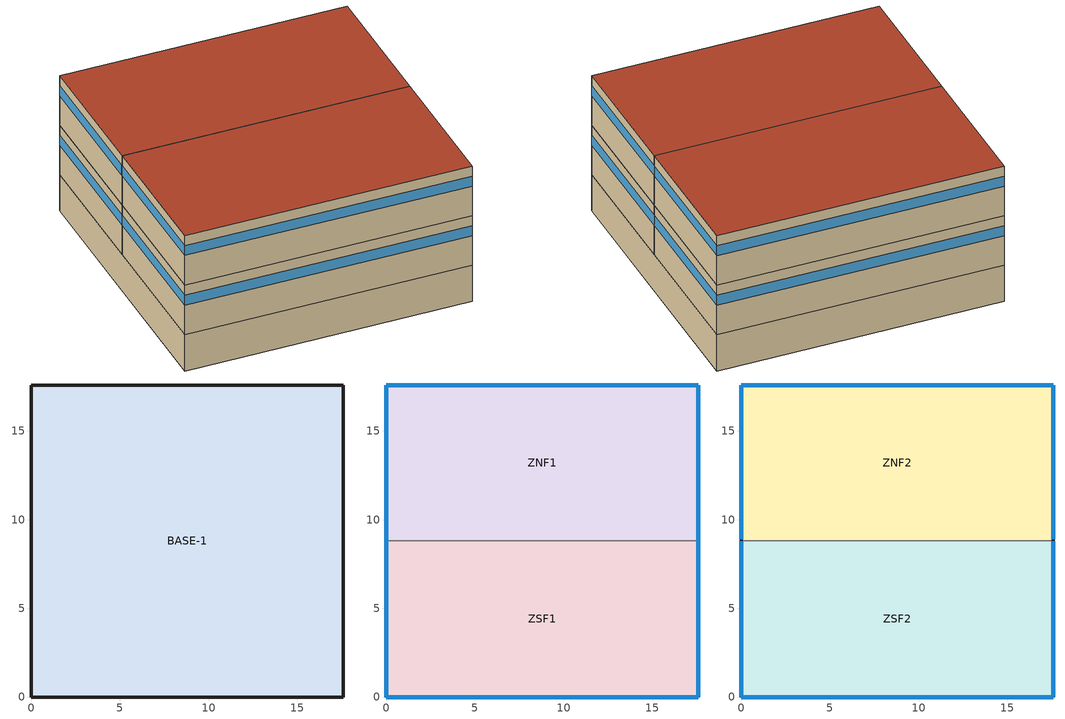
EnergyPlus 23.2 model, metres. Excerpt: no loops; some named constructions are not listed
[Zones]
BASE-1
 floor ground (SLABL): 0,17.59 17.59,17.59 17.59,0 0,0 z-2.44
 wall ground (UNDRWALL): 0,0 17.59,0 17.59,17.59 0,17.59 0,0 z-2.44:0
ZSF1
 floor to BASE-1 (FLOORR): 0,8.79 17.59,8.79 17.59,0 0,0 z0
 wall outside (WALLR): 0,8.79 0,0 17.59,0 17.59,8.79 z0:3.35
 window (CFS_Glz_2046): 17.59,0.01 17.59,8.79 / 0.01,0 17.58,0 / 0,8.79 0,0.01 z2.01:2.67
ZNF1
 floor to BASE-1 (FLOORR): 0,17.59 17.59,17.59 17.59,8.79 0,8.79 z0
 wall outside (WALLR): 17.59,8.79 17.59,17.59 0,17.59 0,8.79 z0:3.35
 wall to ZSF1 (INTWALL-1): 0,8.79 17.59,8.79 z0:3.35
 window (CFS_Glz_2046): 17.59,8.8 17.59,17.58 / 17.58,17.59 0.01,17.59 / 0,17.58 0,8.8 z2.01:2.67
ZNF2
 floor to ZNF1 (FLOORR): 0,17.59 17.59,17.59 17.59,8.79 0,8.79 z3.35
 wall outside (WALLR): 17.59,8.79 17.59,17.59 0,17.59 0,8.79 z3.35:6.71
 wall to ZSF2 (INTWALL-1): 0,8.79 17.59,8.79 z3.35:6.71
 window (CFS_Glz_2035): 17.59,8.9 17.59,17.58 / 17.58,17.59 0.01,17.59 / 0,17.58 0,8.9 z5.36:6.03
 roof outside (ROOFR): 0,8.79 17.59,8.79 17.59,17.59 0,17.59 z6.71
ZSF2
 floor to ZSF1 (FLOORR): 0,8.79 17.59,8.79 17.59,0 0,0 z3.35
 wall outside (WALLR): 0,8.79 0,0 17.59,0 17.59,8.79 z3.35:6.71
 window (CFS_Glz_2035): 17.59,0.01 17.59,8.79 / 0.01,0 17.58,0 / 0,8.79 0,0.01 z5.36:6.03
 roof outside (ROOFR): 0,0 17.59,0 17.59,8.79 0,8.79 z6.71
[Matrix:TwoDimension]
CFS_Glz_2046_TfSol: Number of columns=41; Number of rows=41; Value 1=5.1001; Value 2=0.00521; Value 3=0.00521; Value 4=0.00521; Value 5=0.00521; Value 6=0.00521; Value 7=0.00521; Value 8=0.00521; Value 9=0.00521; Value 10=0.00634; Value 11=0.00642; Value 12=0.00643; Value 13=0.00634; Value 14=0.00643; Value 15=0.00642; Value 16=0.00634; Value 17=0.00642; Value 18=0.00643; Value 19=0.00634; Value 20=0.00643; Value 21=0.00642; Value 22=0.01205; Value 23=0.01285; Value 24=0.01334; Value 25=0.01205; Value 26=0.01334; Value 27=0.01285; Value 28=0.01205; Value 29=0.01285; Value 30=0.01334; Value 31=0.01205; Value 32=0.01334; Value 33=0.01285; Value 34=0.01174; Value 35=0.0103; Value 36=0.01174; Value 37=0.0103; Value 38=0.01174; Value 39=0.0103; Value 40=0.01174; Value 41=0.0103; Value 42=0.00507; Value 43=5.39015; Value 44=0.00517; Value 45=0.00517; Value 46=0.00517; Value 47=0.00517; Value 48=0.00517; Value 49=0.00517; Value 50=0.00517; Value 51=0.00631; Value 52=0.00638; Value 53=0.0064; Value 54=0.00631; Value 55=0.0064; Value 56=0.00638; Value 57=0.00631; Value 58=0.00638; Value 59=0.0064; Value 60=0.00631; Value 61=0.0064; Value 62=0.00638; Value 63=0.01201; Value 64=0.01281; Value 65=0.01331; Value 66=0.01201; Value 67=0.01331; Value 68=0.01281; Value 69=0.01201; Value 70=0.01281; Value 71=0.01331; Value 72=0.01201; Value 73=0.01331; Value 74=0.01281; Value 75=0.01172; Value 76=0.01027; Value 77=0.01172; Value 78=0.01027; Value 79=0.01172; Value 80=0.01027; Value 81=0.01172; Value 82=0.01027; Value 83=0.00507; Value 84=0.00517; Value 85=5.38951; Value 86=0.00517; Value 87=0.00517; Value 88=0.00517; Value 89=0.00517; Value 90=0.00517; Value 91=0.00517; Value 92=0.00631; Value 93=0.00638; Value 94=0.0064; Value 95=0.00631; Value 96=0.0064; Value 97=0.00638; Value 98=0.00631; Value 99=0.00638; Value 100=0.0064; Value 101=0.00631; Value 102=0.0064; Value 103=0.00638; Value 104=0.01201; Value 105=0.01281; Value 106=0.01331; Value 107=0.01201; Value 108=0.01331; Value 109=0.01281; Value 110=0.01201; Value 111=0.01281; Value 112=0.01331; Value 113=0.01201; Value 114=0.01331; Value 115=0.01281; Value 116=0.01172; Value 117=0.01027; Value 118=0.01172; Value 119=0.01027; Value 120=0.01172; Value 121=0.01027; Value 122=0.01172; Value 123=0.01027; Value 124=0.00507; Value 125=0.00517; Value 126=0.00517; Value 127=5.39015; Value 128=0.00517; Value 129=0.00517; Value 130=0.00517; Value 131=0.00517; Value 132=0.00517; Value 133=0.00631; Value 134=0.00638; Value 135=0.0064; Value 136=0.00631; Value 137=0.0064; Value 138=0.00638; Value 139=0.00631; Value 140=0.00638; Value 141=0.0064; Value 142=0.00631; Value 143=0.0064; Value 144=0.00638; Value 145=0.01201; Value 146=0.01281; Value 147=0.01331; Value 148=0.01201; Value 149=0.01331; Value 150=0.01281; Value 151=0.01201; Value 152=0.01281; Value 153=0.01331; Value 154=0.01201; Value 155=0.01331; Value 156=0.01281; Value 157=0.01172; Value 158=0.01027; Value 159=0.01172; Value 160=0.01027; Value 161=0.01172; Value 162=0.01027; Value 163=0.01172; Value 164=0.01027; Value 165=0.00507; Value 166=0.00517; Value 167=0.00517; Value 168=0.00517; Value 169=5.38951; Value 170=0.00517; Value 171=0.00517; Value 172=0.00517; Value 173=0.00517; Value 174=0.00631; Value 175=0.00638; Value 176=0.0064; Value 177=0.00631; Value 178=0.0064; Value 179=0.00638; Value 180=0.00631; Value 181=0.00638; Value 182=0.0064; Value 183=0.00631; Value 184=0.0064; Value 185=0.00638; Value 186=0.01201; Value 187=0.01281; Value 188=0.01331; Value 189=0.01201; Value 190=0.01331; Value 191=0.01281; Value 192=0.01201; Value 193=0.01281; Value 194=0.01331; Value 195=0.01201; Value 196=0.01331; Value 197=0.01281; Value 198=0.01172; Value 199=0.01027; Value 200=0.01172; Value 201=0.01027; Value 202=0.01172; Value 203=0.01027; Value 204=0.01172; Value 205=0.01027; Value 206=0.00507; Value 207=0.00517; Value 208=0.00517; Value 209=0.00517; Value 210=0.00517; Value 211=5.39015; Value 212=0.00517; Value 213=0.00517; Value 214=0.00517; Value 215=0.00631; Value 216=0.00638; Value 217=0.0064; Value 218=0.00631; Value 219=0.0064; Value 220=0.00638; Value 221=0.00631; Value 222=0.00638; Value 223=0.0064; Value 224=0.00631; Value 225=0.0064; Value 226=0.00638; Value 227=0.01201; Value 228=0.01281; Value 229=0.01331; Value 230=0.01201; Value 231=0.01331; Value 232=0.01281; Value 233=0.01201; Value 234=0.01281; Value 235=0.01331; Value 236=0.01201; Value 237=0.01331; Value 238=0.01281; Value 239=0.01172; Value 240=0.01027; Value 241=0.01172; Value 242=0.01027; Value 243=0.01172; Value 244=0.01027; Value 245=0.01172; Value 246=0.01027; Value 247=0.00507; Value 248=0.00517; Value 249=0.00517; Value 250=0.00517; Value 251=0.00517; Value 252=0.00517; Value 253=5.38951; Value 254=0.00517; Value 255=0.00517; Value 256=0.00631; Value 257=0.00638; Value 258=0.0064; Value 259=0.00631; Value 260=0.0064; Value 261=0.00638; Value 262=0.00631; Value 263=0.00638; Value 264=0.0064; Value 265=0.00631; Value 266=0.0064; Value 267=0.00638; Value 268=0.01201; Value 269=0.01281; Value 270=0.01331; Value 271=0.01201; Value 272=0.01331; Value 273=0.01281; Value 274=0.01201; Value 275=0.01281; Value 276=0.01331; Value 277=0.01201; Value 278=0.01331; Value 279=0.01281; Value 280=0.01172; Value 281=0.01027; Value 282=0.01172; Value 283=0.01027; Value 284=0.01172; Value 285=0.01027; Value 286=0.01172; Value 287=0.01027; Value 288=0.00507; Value 289=0.00517; Value 290=0.00517; Value 291=0.00517; Value 292=0.00517; Value 293=0.00517; Value 294=0.00517; Value 295=5.39015; Value 296=0.00517; Value 297=0.00631; Value 298=0.00638; Value 299=0.0064; Value 300=0.00631; Value 301=0.0064; Value 302=0.00638; Value 303=0.00631; Value 304=0.00638; Value 305=0.0064; Value 306=0.00631; Value 307=0.0064; Value 308=0.00638; Value 309=0.01201; Value 310=0.01281; Value 311=0.01331; Value 312=0.01201; Value 313=0.01331; Value 314=0.01281; Value 315=0.01201; Value 316=0.01281; Value 317=0.01331; Value 318=0.01201; Value 319=0.01331; Value 320=0.01281; Value 321=0.01172; Value 322=0.01027; Value 323=0.01172; Value 324=0.01027; Value 325=0.01172; Value 326=0.01027; Value 327=0.01172; Value 328=0.01027; Value 329=0.00507; Value 330=0.00517; Value 331=0.00517; Value 332=0.00517; Value 333=0.00517; Value 334=0.00517; Value 335=0.00517; Value 336=0.00517; Value 337=5.38951; Value 338=0.00631; Value 339=0.00638; Value 340=0.0064; Value 341=0.00631; Value 342=0.0064; Value 343=0.00638; Value 344=0.00631; Value 345=0.00638; Value 346=0.0064; Value 347=0.00631; Value 348=0.0064; Value 349=0.00638; Value 350=0.01201; Value 351=0.01281; Value 352=0.01331; Value 353=0.01201; Value 354=0.01331; Value 355=0.01281; Value 356=0.01201; Value 357=0.01281; Value 358=0.01331; Value 359=0.01201; Value 360=0.01331; Value 361=0.01281; Value 362=0.01172; Value 363=0.01027; Value 364=0.01172; Value 365=0.01027; Value 366=0.01172; Value 367=0.01027; Value 368=0.01172; Value 369=0.01027; Value 370=0.00507; Value 371=0.00517; Value 372=0.00517; Value 373=0.00517; Value 374=0.00517; Value 375=0.00517; Value 376=0.00517; Value 377=0.00517; Value 378=0.00517; Value 379=4.63147; Value 380=0.00638; Value 381=0.00639; Value 382=0.0063; Value 383=0.00639; Value 384=0.00638; Value 385=0.0063; Value 386=0.00638; Value 387=0.00639; Value 388=0.0063; Value 389=0.00639; Value 390=0.00638; Value 391=0.01201; Value 392=0.01281; Value 393=0.01331; Value 394=0.01201; Value 395=0.01331; Value 396=0.01281; Value 397=0.01201; Value 398=0.01281; Value 399=0.01331; Value 400=0.01201; Value 401=0.01331; Value 402=0.01281; Value 403=0.01171; Value 404=0.01027; Value 405=0.01171; Value 406=0.01027; Value 407=0.01171; Value 408=0.01027; Value 409=0.01171; Value 410=0.01027; Value 411=0.00507; Value 412=0.00516; Value 413=0.00517; Value 414=0.00516; Value 415=0.00517; Value 416=0.00516; Value 417=0.00517; Value 418=0.00516; Value 419=0.00517; Value 420=0.0063; Value 421=4.62373; Value 422=0.00639; Value 423=0.0063; Value 424=0.00639; Value 425=0.00637; Value 426=0.0063; Value 427=0.00637; Value 428=0.00639; Value 429=0.0063; Value 430=0.00639; Value 431=0.00637; Value 432=0.01201; Value 433=0.01281; Value 434=0.0133; Value 435=0.01201; Value 436=0.0133; Value 437=0.01281; Value 438=0.01201; Value 439=0.01281; Value 440=0.0133; Value 441=0.01201; Value 442=0.0133; Value 443=0.01281; Value 444=0.01171; Value 445=0.01027; Value 446=0.01171; Value 447=0.01027; Value 448=0.01171; Value 449=0.01027; Value 450=0.01171; Value 451=0.01027; Value 452=0.00507; Value 453=0.00516; Value 454=0.00517; Value 455=0.00516; Value 456=0.00517; Value 457=0.00516; Value 458=0.00517; Value 459=0.00516; Value 460=0.00517; Value 461=0.0063; Value 462=0.00637; Value 463=4.62375; Value 464=0.0063; Value 465=0.00639; Value 466=0.00637; Value 467=0.0063; Value 468=0.00637; Value 469=0.00639; Value 470=0.0063; Value 471=0.00639; Value 472=0.00637; Value 473=0.01201; Value 474=0.01281; Value 475=0.0133; Value 476=0.01201; Value 477=0.0133; Value 478=0.01281; Value 479=0.01201; Value 480=0.01281; Value 481=0.0133; Value 482=0.01201; Value 483=0.0133; Value 484=0.01281; Value 485=0.01171; Value 486=0.01027; Value 487=0.01171; Value 488=0.01027; Value 489=0.01171; Value 490=0.01027; Value 491=0.01171; Value 492=0.01027; Value 493=0.00507; Value 494=0.00517; Value 495=0.00517; Value 496=0.00517; Value 497=0.00517; Value 498=0.00517; Value 499=0.00517; Value 500=0.00517; Value 501=0.00517; Value 502=0.0063; Value 503=0.00638; Value 504=0.00639; Value 505=4.63147; Value 506=0.00639; Value 507=0.00638; Value 508=0.0063; Value 509=0.00638; Value 510=0.00639; Value 511=0.0063; Value 512=0.00639; Value 513=0.00638; Value 514=0.01201; Value 515=0.01281; Value 516=0.01331; Value 517=0.01201; Value 518=0.01331; Value 519=0.01281; Value 520=0.01201; Value 521=0.01281; Value 522=0.01331; Value 523=0.01201; Value 524=0.01331; Value 525=0.01281; Value 526=0.01171; Value 527=0.01027; Value 528=0.01171; Value 529=0.01027; Value 530=0.01171; Value 531=0.01027; Value 532=0.01171; Value 533=0.01027; Value 534=0.00507; Value 535=0.00516; Value 536=0.00517; Value 537=0.00516; Value 538=0.00517; Value 539=0.00516; Value 540=0.00517; Value 541=0.00516; Value 542=0.00517; Value 543=0.0063; Value 544=0.00637; Value 545=0.00639; Value 546=0.0063; Value 547=4.62375; Value 548=0.00637; Value 549=0.0063; Value 550=0.00637; Value 551=0.00639; Value 552=0.0063; Value 553=0.00639; Value 554=0.00637; Value 555=0.01201; Value 556=0.01281; Value 557=0.0133; Value 558=0.01201; Value 559=0.0133; Value 560=0.01281; Value 561=0.01201; Value 562=0.01281; Value 563=0.0133; Value 564=0.01201; Value 565=0.0133; Value 566=0.01281; Value 567=0.01171; Value 568=0.01027; Value 569=0.01171; Value 570=0.01027; Value 571=0.01171; Value 572=0.01027; Value 573=0.01171; Value 574=0.01027; Value 575=0.00507; Value 576=0.00516; Value 577=0.00517; Value 578=0.00516; Value 579=0.00517; Value 580=0.00516; Value 581=0.00517; Value 582=0.00516; Value 583=0.00517; Value 584=0.0063; Value 585=0.00637; Value 586=0.00639; Value 587=0.0063; Value 588=0.00639; Value 589=4.62373; Value 590=0.0063; Value 591=0.00637; Value 592=0.00639; Value 593=0.0063; Value 594=0.00639; Value 595=0.00637; Value 596=0.01201; Value 597=0.01281; Value 598=0.0133; Value 599=0.01201; Value 600=0.0133; Value 601=0.01281; Value 602=0.01201; Value 603=0.01281; Value 604=0.0133; Value 605=0.01201; Value 606=0.0133; Value 607=0.01281; Value 608=0.01171; Value 609=0.01027; Value 610=0.01171; Value 611=0.01027; Value 612=0.01171; Value 613=0.01027; Value 614=0.01171; Value 615=0.01027; Value 616=0.00507; Value 617=0.00517; Value 618=0.00517; Value 619=0.00517; Value 620=0.00517; Value 621=0.00517; Value 622=0.00517; Value 623=0.00517; Value 624=0.00517; Value 625=0.0063; Value 626=0.00638; Value 627=0.00639; Value 628=0.0063; Value 629=0.00639; Value 630=0.00638; Value 631=4.63147; Value 632=0.00638; Value 633=0.00639; Value 634=0.0063; Value 635=0.00639; Value 636=0.00638; Value 637=0.01201; Value 638=0.01281; Value 639=0.01331; Value 640=0.01201; Value 641=0.01331; Value 642=0.01281; Value 643=0.01201; Value 644=0.01281; Value 645=0.01331; Value 646=0.01201; Value 647=0.01331; Value 648=0.01281; Value 649=0.01171; Value 650=0.01027; Value 651=0.01171; Value 652=0.01027; Value 653=0.01171; Value 654=0.01027; Value 655=0.01171; Value 656=0.01027; Value 657=0.00507; Value 658=0.00516; Value 659=0.00517; Value 660=0.00516; Value 661=0.00517; Value 662=0.00516; Value 663=0.00517; Value 664=0.00516; Value 665=0.00517; Value 666=0.0063; Value 667=0.00637; Value 668=0.00639; Value 669=0.0063; Value 670=0.00639; Value 671=0.00637; Value 672=0.0063; Value 673=4.62373; Value 674=0.00639; Value 675=0.0063; Value 676=0.00639; Value 677=0.00637; Value 678=0.01201; Value 679=0.01281; Value 680=0.0133; Value 681=0.01201; Value 682=0.0133; Value 683=0.01281; Value 684=0.01201; Value 685=0.01281; Value 686=0.0133; Value 687=0.01201; Value 688=0.0133; Value 689=0.01281; Value 690=0.01171; Value 691=0.01027; Value 692=0.01171; Value 693=0.01027; Value 694=0.01171; Value 695=0.01027; Value 696=0.01171; Value 697=0.01027; Value 698=0.00507; Value 699=0.00516; Value 700=0.00517; Value 701=0.00516; Value 702=0.00517; Value 703=0.00516; Value 704=0.00517; Value 705=0.00516; Value 706=0.00517; Value 707=0.0063; Value 708=0.00637; Value 709=0.00639; Value 710=0.0063; Value 711=0.00639; Value 712=0.00637; Value 713=0.0063; Value 714=0.00637; Value 715=4.62375; Value 716=0.0063; Value 717=0.00639; Value 718=0.00637; Value 719=0.01201; Value 720=0.01281; Value 721=0.0133; Value 722=0.01201; Value 723=0.0133; Value 724=0.01281; Value 725=0.01201; Value 726=0.01281; Value 727=0.0133; Value 728=0.01201; Value 729=0.0133; Value 730=0.01281; Value 731=0.01171; Value 732=0.01027; Value 733=0.01171; Value 734=0.01027; Value 735=0.01171; Value 736=0.01027; Value 737=0.01171; Value 738=0.01027; Value 739=0.00507; Value 740=0.00517; Value 741=0.00517; Value 742=0.00517; Value 743=0.00517; Value 744=0.00517; Value 745=0.00517; Value 746=0.00517; Value 747=0.00517; Value 748=0.0063; Value 749=0.00638; Value 750=0.00639; Value 751=0.0063; Value 752=0.00639; Value 753=0.00638; Value 754=0.0063; Value 755=0.00638; Value 756=0.00639; Value 757=4.63147; Value 758=0.00639; Value 759=0.00638; Value 760=0.01201; Value 761=0.01281; Value 762=0.01331; Value 763=0.01201; Value 764=0.01331; Value 765=0.01281; Value 766=0.01201; Value 767=0.01281; Value 768=0.01331; Value 769=0.01201; Value 770=0.01331; Value 771=0.01281; Value 772=0.01171; Value 773=0.01027; Value 774=0.01171; Value 775=0.01027; Value 776=0.01171; Value 777=0.01027; Value 778=0.01171; Value 779=0.01027; Value 780=0.00507; Value 781=0.00516; Value 782=0.00517; Value 783=0.00516; Value 784=0.00517; Value 785=0.00516; Value 786=0.00517; Value 787=0.00516; Value 788=0.00517; Value 789=0.0063; Value 790=0.00637; Value 791=0.00639; Value 792=0.0063; Value 793=0.00639; Value 794=0.00637; Value 795=0.0063; Value 796=0.00637; Value 797=0.00639; Value 798=0.0063; Value 799=4.62375; Value 800=0.00637; Value 801=0.01201; Value 802=0.01281; Value 803=0.0133; Value 804=0.01201; Value 805=0.0133; Value 806=0.01281; Value 807=0.01201; Value 808=0.01281; Value 809=0.0133; Value 810=0.01201; Value 811=0.0133; Value 812=0.01281; Value 813=0.01171; Value 814=0.01027; Value 815=0.01171; Value 816=0.01027; Value 817=0.01171; Value 818=0.01027; Value 819=0.01171; Value 820=0.01027; Value 821=0.00507; Value 822=0.00516; Value 823=0.00517; Value 824=0.00516; Value 825=0.00517; Value 826=0.00516; Value 827=0.00517; Value 828=0.00516; Value 829=0.00517; Value 830=0.0063; Value 831=0.00637; Value 832=0.00639; Value 833=0.0063; Value 834=0.00639; Value 835=0.00637; Value 836=0.0063; Value 837=0.00637; Value 838=0.00639; Value 839=0.0063; Value 840=0.00639; Value 841=4.62373; Value 842=0.01201; Value 843=0.01281; Value 844=0.0133; Value 845=0.01201; Value 846=0.0133; Value 847=0.01281; Value 848=0.01201; Value 849=0.01281; Value 850=0.0133; Value 851=0.01201; Value 852=0.0133; Value 853=0.01281; Value 854=0.01171; Value 855=0.01027; Value 856=0.01171; Value 857=0.01027; Value 858=0.01171; Value 859=0.01027; Value 860=0.01171; Value 861=0.01027; Value 862=0.00557; Value 863=0.00568; Value 864=0.00568; Value 865=0.00568; Value 866=0.00568; Value 867=0.00568; Value 868=0.00568; Value 869=0.00568; Value 870=0.00568; Value 871=0.00682; Value 872=0.0069; Value 873=0.00691; Value 874=0.00682; Value 875=0.00691; Value 876=0.0069; Value 877=0.00682; Value 878=0.0069; Value 879=0.00691; Value 880=0.00682; Value 881=0.00691; Value 882=0.0069; Value 883=3.67508; Value 884=0.01327; Value 885=0.01376; Value 886=0.01248; Value 887=0.01376; Value 888=0.01327; Value 889=0.01248; Value 890=0.01327; Value 891=0.01376; Value 892=0.01248; Value 893=0.01376; Value 894=0.01327; Value 895=0.0121; Value 896=0.01067; Value 897=0.0121; Value 898=0.01067; Value 899=0.0121; Value 900=0.01067; Value 901=0.0121; Value 902=0.01067; Value 903=0.00553; Value 904=0.00564; Value 905=0.00564; Value 906=0.00564; Value 907=0.00564; Value 908=0.00564; Value 909=0.00564; Value 910=0.00564; Value 911=0.00564; Value 912=0.00678; Value 913=0.00686; Value 914=0.00687; Value 915=0.00678; Value 916=0.00687; Value 917=0.00686; Value 918=0.00678; Value 919=0.00686; Value 920=0.00687; Value 921=0.00678; Value 922=0.00687; Value 923=0.00686; Value 924=0.01244; Value 925=3.63326; Value 926=0.01373; Value 927=0.01244; Value 928=0.01373; Value 929=0.01324; Value 930=0.01244; Value 931=0.01324; Value 932=0.01373; Value 933=0.01244; Value 934=0.01373; Value 935=0.01324; Value 936=0.01207; Value 937=0.01064; Value 938=0.01207; Value 939=0.01064; Value 940=0.01207; Value 941=0.01064; Value 942=0.01207; Value 943=0.01064; Value 944=0.00553; Value 945=0.00564; Value 946=0.00564; Value 947=0.00564; Value 948=0.00564; Value 949=0.00564; Value 950=0.00564; Value 951=0.00564; Value 952=0.00564; Value 953=0.00678; Value 954=0.00686; Value 955=0.00687; Value 956=0.00678; Value 957=0.00687; Value 958=0.00686; Value 959=0.00678; Value 960=0.00686; Value 961=0.00687; Value 962=0.00678; Value 963=0.00687; Value 964=0.00686; Value 965=0.01244; Value 966=0.01324; Value 967=3.63375; Value 968=0.01244; Value 969=0.01373; Value 970=0.01324; Value 971=0.01244; Value 972=0.01324; Value 973=0.01373; Value 974=0.01244; Value 975=0.01373; Value 976=0.01324; Value 977=0.01207; Value 978=0.01064; Value 979=0.01207; Value 980=0.01064; Value 981=0.01207; Value 982=0.01064; Value 983=0.01207; Value 984=0.01064; Value 985=0.00557; Value 986=0.00568; Value 987=0.00568; Value 988=0.00568; Value 989=0.00568; Value 990=0.00568; Value 991=0.00568; Value 992=0.00568; Value 993=0.00568; Value 994=0.00682; Value 995=0.0069; Value 996=0.00691; Value 997=0.00682; Value 998=0.00691; Value 999=0.0069; Value 1000=0.00682; Value 1001=0.0069; Value 1002=0.00691; Value 1003=0.00682; Value 1004=0.00691; Value 1005=0.0069; Value 1006=0.01248; Value 1007=0.01327; Value 1008=0.01376; Value 1009=3.67508; Value 1010=0.01376; Value 1011=0.01327; Value 1012=0.01248; Value 1013=0.01327; Value 1014=0.01376; Value 1015=0.01248; Value 1016=0.01376; Value 1017=0.01327; Value 1018=0.0121; Value 1019=0.01067; Value 1020=0.0121; Value 1021=0.01067; Value 1022=0.0121; Value 1023=0.01067; Value 1024=0.0121; Value 1025=0.01067; Value 1026=0.00553; Value 1027=0.00564; Value 1028=0.00564; Value 1029=0.00564; Value 1030=0.00564; Value 1031=0.00564; Value 1032=0.00564; Value 1033=0.00564; Value 1034=0.00564; Value 1035=0.00678; Value 1036=0.00686; Value 1037=0.00687; Value 1038=0.00678; Value 1039=0.00687; Value 1040=0.00686; Value 1041=0.00678; Value 1042=0.00686; Value 1043=0.00687; Value 1044=0.00678; Value 1045=0.00687; Value 1046=0.00686; Value 1047=0.01244; Value 1048=0.01324; Value 1049=0.01373; Value 1050=0.01244; Value 1051=3.63375; Value 1052=0.01324; Value 1053=0.01244; Value 1054=0.01324; Value 1055=0.01373; Value 1056=0.01244; Value 1057=0.01373; Value 1058=0.01324; Value 1059=0.01207; Value 1060=0.01064; Value 1061=0.01207; Value 1062=0.01064; Value 1063=0.01207; Value 1064=0.01064; Value 1065=0.01207; Value 1066=0.01064; Value 1067=0.00553; Value 1068=0.00564; Value 1069=0.00564; Value 1070=0.00564; Value 1071=0.00564; Value 1072=0.00564; Value 1073=0.00564; Value 1074=0.00564; Value 1075=0.00564; Value 1076=0.00678; Value 1077=0.00686; Value 1078=0.00687; Value 1079=0.00678; Value 1080=0.00687; Value 1081=0.00686; Value 1082=0.00678; Value 1083=0.00686; Value 1084=0.00687; Value 1085=0.00678; Value 1086=0.00687; Value 1087=0.00686; Value 1088=0.01244; Value 1089=0.01324; Value 1090=0.01373; Value 1091=0.01244; Value 1092=0.01373; Value 1093=3.63326; Value 1094=0.01244; Value 1095=0.01324; Value 1096=0.01373; Value 1097=0.01244; Value 1098=0.01373; Value 1099=0.01324; Value 1100=0.01207; Value 1101=0.01064; Value 1102=0.01207; Value 1103=0.01064; Value 1104=0.01207; Value 1105=0.01064; Value 1106=0.01207; Value 1107=0.01064; Value 1108=0.00557; Value 1109=0.00568; Value 1110=0.00568; Value 1111=0.00568; Value 1112=0.00568; Value 1113=0.00568; Value 1114=0.00568; Value 1115=0.00568; Value 1116=0.00568; Value 1117=0.00682; Value 1118=0.0069; Value 1119=0.00691; Value 1120=0.00682; Value 1121=0.00691; Value 1122=0.0069; Value 1123=0.00682; Value 1124=0.0069; Value 1125=0.00691; Value 1126=0.00682; Value 1127=0.00691; Value 1128=0.0069; Value 1129=0.01248; Value 1130=0.01327; Value 1131=0.01376; Value 1132=0.01248; Value 1133=0.01376; Value 1134=0.01327; Value 1135=3.67508; Value 1136=0.01327; Value 1137=0.01376; Value 1138=0.01248; Value 1139=0.01376; Value 1140=0.01327; Value 1141=0.0121; Value 1142=0.01067; Value 1143=0.0121; Value 1144=0.01067; Value 1145=0.0121; Value 1146=0.01067; Value 1147=0.0121; Value 1148=0.01067; Value 1149=0.00553; Value 1150=0.00564; Value 1151=0.00564; Value 1152=0.00564; Value 1153=0.00564; Value 1154=0.00564; Value 1155=0.00564; Value 1156=0.00564; Value 1157=0.00564; Value 1158=0.00678; Value 1159=0.00686; Value 1160=0.00687; Value 1161=0.00678; Value 1162=0.00687; Value 1163=0.00686; Value 1164=0.00678; Value 1165=0.00686; Value 1166=0.00687; Value 1167=0.00678; Value 1168=0.00687; Value 1169=0.00686; Value 1170=0.01244; Value 1171=0.01324; Value 1172=0.01373; Value 1173=0.01244; Value 1174=0.01373; Value 1175=0.01324; Value 1176=0.01244; Value 1177=3.63326; Value 1178=0.01373; Value 1179=0.01244; Value 1180=0.01373; Value 1181=0.01324; Value 1182=0.01207; Value 1183=0.01064; Value 1184=0.01207; Value 1185=0.01064; Value 1186=0.01207; Value 1187=0.01064; Value 1188=0.01207; Value 1189=0.01064; Value 1190=0.00553; Value 1191=0.00564; Value 1192=0.00564; Value 1193=0.00564; Value 1194=0.00564; Value 1195=0.00564; Value 1196=0.00564; Value 1197=0.00564; Value 1198=0.00564; Value 1199=0.00678; Value 1200=0.00686; Value 1201=0.00687; Value 1202=0.00678; Value 1203=0.00687; Value 1204=0.00686; Value 1205=0.00678; Value 1206=0.00686; Value 1207=0.00687; Value 1208=0.00678; Value 1209=0.00687; Value 1210=0.00686; Value 1211=0.01244; Value 1212=0.01324; Value 1213=0.01373; Value 1214=0.01244; Value 1215=0.01373; Value 1216=0.01324; Value 1217=0.01244; Value 1218=0.01324; Value 1219=3.63375; Value 1220=0.01244; Value 1221=0.01373; Value 1222=0.01324; Value 1223=0.01207; Value 1224=0.01064; Value 1225=0.01207; Value 1226=0.01064; Value 1227=0.01207; Value 1228=0.01064; Value 1229=0.01207; Value 1230=0.01064; Value 1231=0.00557; Value 1232=0.00568; Value 1233=0.00568; Value 1234=0.00568; Value 1235=0.00568; Value 1236=0.00568; Value 1237=0.00568; Value 1238=0.00568; Value 1239=0.00568; Value 1240=0.00682; Value 1241=0.0069; Value 1242=0.00691; Value 1243=0.00682; Value 1244=0.00691; Value 1245=0.0069; Value 1246=0.00682; Value 1247=0.0069; Value 1248=0.00691; Value 1249=0.00682; Value 1250=0.00691; Value 1251=0.0069; Value 1252=0.01248; Value 1253=0.01327; Value 1254=0.01376; Value 1255=0.01248; Value 1256=0.01376; Value 1257=0.01327; Value 1258=0.01248; Value 1259=0.01327; Value 1260=0.01376; Value 1261=3.67508; Value 1262=0.01376; Value 1263=0.01327; Value 1264=0.0121; Value 1265=0.01067; Value 1266=0.0121; Value 1267=0.01067; Value 1268=0.0121; Value 1269=0.01067; Value 1270=0.0121; Value 1271=0.01067; Value 1272=0.00553; Value 1273=0.00564; Value 1274=0.00564; Value 1275=0.00564; Value 1276=0.00564; Value 1277=0.00564; Value 1278=0.00564; Value 1279=0.00564; Value 1280=0.00564; Value 1281=0.00678; Value 1282=0.00686; Value 1283=0.00687; Value 1284=0.00678; Value 1285=0.00687; Value 1286=0.00686; Value 1287=0.00678; Value 1288=0.00686; Value 1289=0.00687; Value 1290=0.00678; Value 1291=0.00687; Value 1292=0.00686; Value 1293=0.01244; Value 1294=0.01324; Value 1295=0.01373; Value 1296=0.01244; Value 1297=0.01373; Value 1298=0.01324; Value 1299=0.01244; Value 1300=0.01324; Value 1301=0.01373; Value 1302=0.01244; Value 1303=3.63375; Value 1304=0.01324; Value 1305=0.01207; Value 1306=0.01064; Value 1307=0.01207; Value 1308=0.01064; Value 1309=0.01207; Value 1310=0.01064; Value 1311=0.01207; Value 1312=0.01064; Value 1313=0.00553; Value 1314=0.00564; Value 1315=0.00564; Value 1316=0.00564; Value 1317=0.00564; Value 1318=0.00564; Value 1319=0.00564; Value 1320=0.00564; Value 1321=0.00564; Value 1322=0.00678; Value 1323=0.00686; Value 1324=0.00687; Value 1325=0.00678; Value 1326=0.00687; Value 1327=0.00686; Value 1328=0.00678; Value 1329=0.00686; Value 1330=0.00687; Value 1331=0.00678; Value 1332=0.00687; Value 1333=0.00686; Value 1334=0.01244; Value 1335=0.01324; Value 1336=0.01373; Value 1337=0.01244; Value 1338=0.01373; Value 1339=0.01324; Value 1340=0.01244; Value 1341=0.01324; Value 1342=0.01373; Value 1343=0.01244; Value 1344=0.01373; Value 1345=3.63326; Value 1346=0.01207; Value 1347=0.01064; Value 1348=0.01207; Value 1349=0.01064; Value 1350=0.01207; Value 1351=0.01064; Value 1352=0.01207; Value 1353=0.01064; Value 1354=0.00452; Value 1355=0.00461; Value 1356=0.00461; Value 1357=0.00461; Value 1358=0.00461; Value 1359=0.00461; Value 1360=0.00461; Value 1361=0.00461; Value 1362=0.00461; Value 1363=0.00573; Value 1364=0.0058; Value 1365=0.00582; Value 1366=0.00573; Value 1367=0.00582; Value 1368=0.0058; Value 1369=0.00573; Value 1370=0.0058; Value 1371=0.00582; Value 1372=0.00573; Value 1373=0.00582; Value 1374=0.0058; Value 1375=0.01149; Value 1376=0.01229; Value 1377=0.0128; Value 1378=0.01149; Value 1379=0.0128; Value 1380=0.01229; Value 1381=0.01149; Value 1382=0.01229; Value 1383=0.0128; Value 1384=0.01149; Value 1385=0.0128; Value 1386=0.01229; Value 1387=0.39572; Value 1388=0.00982; Value 1389=0.01127; Value 1390=0.00982; Value 1391=0.01127; Value 1392=0.00982; Value 1393=0.01127; Value 1394=0.00982; Value 1395=0.00491; Value 1396=0.00501; Value 1397=0.00501; Value 1398=0.00501; Value 1399=0.00501; Value 1400=0.00501; Value 1401=0.00501; Value 1402=0.00501; Value 1403=0.00501; Value 1404=0.00614; Value 1405=0.00621; Value 1406=0.00623; Value 1407=0.00614; Value 1408=0.00623; Value 1409=0.00621; Value 1410=0.00614; Value 1411=0.00621; Value 1412=0.00623; Value 1413=0.00614; Value 1414=0.00623; Value 1415=0.00621; Value 1416=0.01186; Value 1417=0.01266; Value 1418=0.01316; Value 1419=0.01186; Value 1420=0.01316; Value 1421=0.01266; Value 1422=0.01186; Value 1423=0.01266; Value 1424=0.01316; Value 1425=0.01186; Value 1426=0.01316; Value 1427=0.01266; Value 1428=0.01157; Value 1429=0.46479; Value 1430=0.01157; Value 1431=0.01013; Value 1432=0.01157; Value 1433=0.01013; Value 1434=0.01157; Value 1435=0.01013; Value 1436=0.00452; Value 1437=0.00461; Value 1438=0.00461; Value 1439=0.00461; Value 1440=0.00461; Value 1441=0.00461; Value 1442=0.00461; Value 1443=0.00461; Value 1444=0.00461; Value 1445=0.00573; Value 1446=0.0058; Value 1447=0.00582; Value 1448=0.00573; Value 1449=0.00582; Value 1450=0.0058; Value 1451=0.00573; Value 1452=0.0058; Value 1453=0.00582; Value 1454=0.00573; Value 1455=0.00582; Value 1456=0.0058; Value 1457=0.01149; Value 1458=0.01229; Value 1459=0.0128; Value 1460=0.01149; Value 1461=0.0128; Value 1462=0.01229; Value 1463=0.01149; Value 1464=0.01229; Value 1465=0.0128; Value 1466=0.01149; Value 1467=0.0128; Value 1468=0.01229; Value 1469=0.01127; Value 1470=0.00982; Value 1471=0.39572; Value 1472=0.00982; Value 1473=0.01127; Value 1474=0.00982; Value 1475=0.01127; Value 1476=0.00982; Value 1477=0.00491; Value 1478=0.00501; Value 1479=0.00501; Value 1480=0.00501; Value 1481=0.00501; Value 1482=0.00501; Value 1483=0.00501; Value 1484=0.00501; Value 1485=0.00501; Value 1486=0.00614; Value 1487=0.00621; Value 1488=0.00623; Value 1489=0.00614; Value 1490=0.00623; Value 1491=0.00621; Value 1492=0.00614; Value 1493=0.00621; Value 1494=0.00623; Value 1495=0.00614; Value 1496=0.00623; Value 1497=0.00621; Value 1498=0.01186; Value 1499=0.01266; Value 1500=0.01316; Value 1501=0.01186; Value 1502=0.01316; Value 1503=0.01266; Value 1504=0.01186; Value 1505=0.01266; Value 1506=0.01316; Value 1507=0.01186; Value 1508=0.01316; Value 1509=0.01266; Value 1510=0.01157; Value 1511=0.01013; Value 1512=0.01157; Value 1513=0.46479; Value 1514=0.01157; Value 1515=0.01013; Value 1516=0.01157; Value 1517=0.01013; Value 1518=0.00452; Value 1519=0.00461; Value 1520=0.00461; Value 1521=0.00461; Value 1522=0.00461; Value 1523=0.00461; Value 1524=0.00461; Value 1525=0.00461; Value 1526=0.00461; Value 1527=0.00573; Value 1528=0.0058; Value 1529=0.00582; Value 1530=0.00573; Value 1531=0.00582; Value 1532=0.0058; Value 1533=0.00573; Value 1534=0.0058; Value 1535=0.00582; Value 1536=0.00573; Value 1537=0.00582; Value 1538=0.0058; Value 1539=0.01149; Value 1540=0.01229; Value 1541=0.0128; Value 1542=0.01149; Value 1543=0.0128; Value 1544=0.01229; Value 1545=0.01149; Value 1546=0.01229; Value 1547=0.0128; Value 1548=0.01149; Value 1549=0.0128; Value 1550=0.01229; Value 1551=0.01127; Value 1552=0.00982; Value 1553=0.01127; Value 1554=0.00982; Value 1555=0.39572; Value 1556=0.00982; Value 1557=0.01127; Value 1558=0.00982; Value 1559=0.00491; Value 1560=0.00501; Value 1561=0.00501; Value 1562=0.00501; Value 1563=0.00501; Value 1564=0.00501; Value 1565=0.00501; Value 1566=0.00501; Value 1567=0.00501; Value 1568=0.00614; Value 1569=0.00621; Value 1570=0.00623; Value 1571=0.00614; Value 1572=0.00623; Value 1573=0.00621; Value 1574=0.00614; Value 1575=0.00621; Value 1576=0.00623; Value 1577=0.00614; Value 1578=0.00623; Value 1579=0.00621; Value 1580=0.01186; Value 1581=0.01266; Value 1582=0.01316; Value 1583=0.01186; Value 1584=0.01316; Value 1585=0.01266; Value 1586=0.01186; Value 1587=0.01266; Value 1588=0.01316; Value 1589=0.01186; Value 1590=0.01316; Value 1591=0.01266; Value 1592=0.01157; Value 1593=0.01013; Value 1594=0.01157; Value 1595=0.01013; Value 1596=0.01157; Value 1597=0.46479; Value 1598=0.01157; Value 1599=0.01013; Value 1600=0.00452; Value 1601=0.00461; Value 1602=0.00461; Value 1603=0.00461; Value 1604=0.00461; Value 1605=0.00461; Value 1606=0.00461; Value 1607=0.00461; Value 1608=0.00461; Value 1609=0.00573; Value 1610=0.0058; Value 1611=0.00582; Value 1612=0.00573; Value 1613=0.00582; Value 1614=0.0058; Value 1615=0.00573; Value 1616=0.0058; Value 1617=0.00582; Value 1618=0.00573; Value 1619=0.00582; Value 1620=0.0058; Value 1621=0.01149; Value 1622=0.01229; Value 1623=0.0128; Value 1624=0.01149; Value 1625=0.0128; Value 1626=0.01229; Value 1627=0.01149; Value 1628=0.01229; Value 1629=0.0128; Value 1630=0.01149; Value 1631=0.0128; Value 1632=0.01229; Value 1633=0.01127; Value 1634=0.00982; Value 1635=0.01127; Value 1636=0.00982; Value 1637=0.01127; Value 1638=0.00982; Value 1639=0.39572; Value 1640=0.00982; Value 1641=0.00491; Value 1642=0.00501; Value 1643=0.00501; Value 1644=0.00501; Value 1645=0.00501; Value 1646=0.00501; Value 1647=0.00501; Value 1648=0.00501; Value 1649=0.00501; Value 1650=0.00614; Value 1651=0.00621; Value 1652=0.00623; Value 1653=0.00614; Value 1654=0.00623; Value 1655=0.00621; Value 1656=0.00614; Value 1657=0.00621; Value 1658=0.00623; Value 1659=0.00614; Value 1660=0.00623; Value 1661=0.00621; Value 1662=0.01186; Value 1663=0.01266; Value 1664=0.01316; Value 1665=0.01186; Value 1666=0.01316; Value 1667=0.01266; Value 1668=0.01186; Value 1669=0.01266; Value 1670=0.01316; Value 1671=0.01186; Value 1672=0.01316; Value 1673=0.01266; Value 1674=0.01157; Value 1675=0.01013; Value 1676=0.01157; Value 1677=0.01013; Value 1678=0.01157; Value 1679=0.01013; Value 1680=0.01157; Value 1681=0.46479
